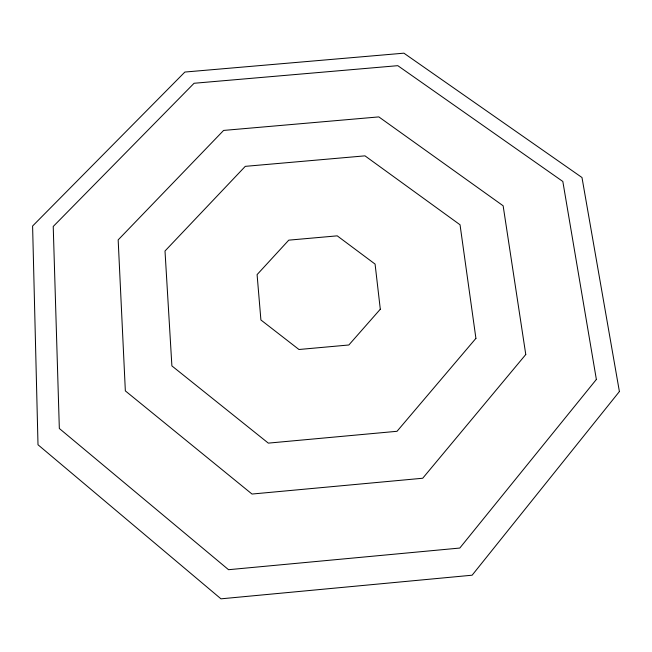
<?xml version="1.0" encoding="UTF-8"?>
<svg xmlns="http://www.w3.org/2000/svg" width="652" height="652" viewBox="0 0 652 652"><rect width="100%" height="100%" fill="white"/><g stroke="black" fill="none" stroke-linecap="round" stroke-linejoin="round"><path stroke-width="0.98" d="M619.4 391.542L472.129 575.203L220.963 598.829L38.003 444.762L32.6 226.024L184.875 72.046L403.906 53.171L581.983 177.515L619.4 391.542M596.368 379.44L459.799 548.047L228.55 569.701L59.332 428.486L53.228 226.48L194.076 83.269L397.801 65.673L562.831 181.476L596.368 379.44M525.773 354.517L422.716 478.242L252.014 494.045L125.347 390.898L118.167 239.895L223.612 130.424L378.836 116.904L503.14 205.787L525.773 354.517M475.919 338.372L397.027 431.298L268.322 443.124L171.892 365.902L165.005 250.996L245.282 166.35L364.981 155.852L460.043 224.785L475.919 338.372M380.303 309.219L348.844 344.989L298.966 349.496L260.906 319.969L257.092 274.614L288.771 240.148L337.231 235.845L375.079 264.084L380.303 309.219"/></g></svg>
